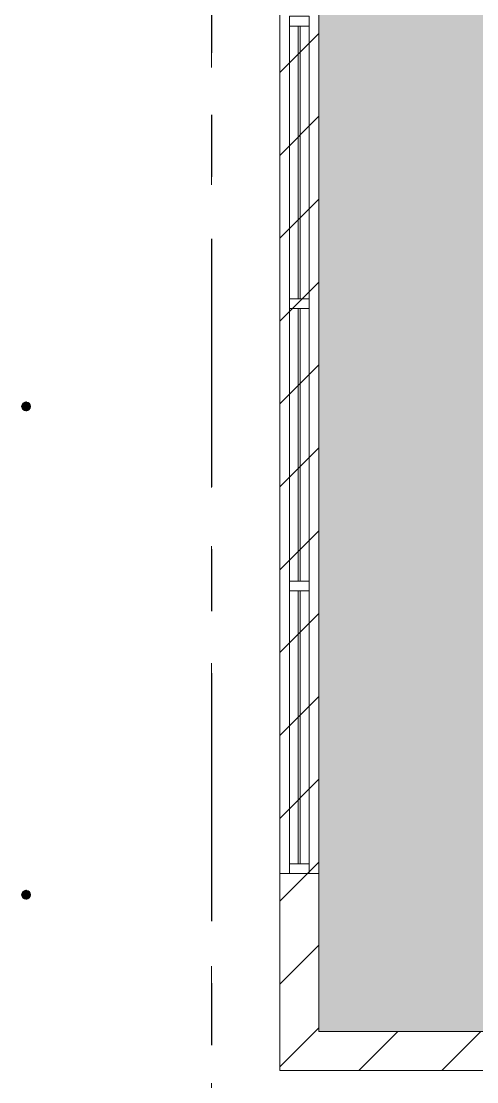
# Model space of a CAD drawing. Header units: millimetres. Extents: x -4000 to 187956, y -58990 to 162485.
# Drawn here: x 49525 to 51860, y 25743 to 31172 of the extents above; entities that cross this region are included whole.
import ezdxf

# ---------------------------------------------------------------- set-up
doc = ezdxf.new("R2010")
doc.units = ezdxf.units.MM
for name, pattern in [('Dash 1_16_', [317.5, 158.75, -158.75]), ('Grid Line', [2222.5, 1270, -317.5, 317.5, -317.5]), ('Grid Line 12_5mm', [2150, 1250, -300, 300, -300])]:
    doc.linetypes.add(name, pattern=pattern)
for name, color, linetype, lineweight in [('A-FLOR', 192, 'Continuous', 13), ('A-FLOR-PATT', 8, 'Continuous', 13), ('A-GLAZ-CURT', 52, 'Continuous', 9), ('A-GLAZ-CWMG', 51, 'Continuous', 9), ('A-WALL', 113, 'Continuous', 13), ('A-WALL-PATT', 111, 'Continuous', 13), ('F-SPRN', 3, 'Continuous', 9), ('P-PIPE', 3, 'Continuous', 9), ('P-PIPE-CNTR', 3, 'Continuous', 9), ('S-GRID', 1, 'Continuous', 30)]:
    doc.layers.add(name, color=color, linetype=linetype, lineweight=lineweight)
pattern_1 = [(45, (0, 0), (-212.132, 212.132), [])]

# ---------------------------------------------------------------- blocks, each defined once
blk = doc.blocks.new('System Panel - System Panel1-380619-0_000')
at = {"layer": 'A-GLAZ-CURT', "color": 253}
for p, q in [((-698, 5), (698, 5)), ((698, -5), (-698, -5))]:
    blk.add_line(p, q, dxfattribs=at)
at = {"layer": 'A-GLAZ-CURT', "color": 254}
for p, q in [((698, 5), (-698, 5)), ((-698, -5), (-698, 5)), ((-698, 5), (-698, -5)), ((698, 5), (698, -5)), ((698, 5), (698, -5)), ((-698, -5), (698, -5))]:
    blk.add_line(p, q, dxfattribs=at)
blk = doc.blocks.new('Rectangular Mullion - 50 x 100-V716-0_000')
at = {"layer": 'A-GLAZ-CWMG', "color": 254}
for p, q in [((50999.3, 28255.2), (50900, 28255.2)), ((50900, 26859.2), (51000, 26859.2))]:
    blk.add_line(p, q, dxfattribs=at)
at = {"layer": 'A-GLAZ-CWMG', "color": 252}
for p, q in [((50900, 28255.2), (50999.3, 28255.2)), ((50900, 26859.2), (50900, 28255.2)), ((51000, 28255.2), (51000, 26859.2)), ((51000, 26859.2), (50900, 26859.2))]:
    blk.add_line(p, q, dxfattribs=at)
at = {"layer": 'A-GLAZ-CWMG', "color": 253}
for p, q in [((50900, 26859.2), (50900, 28255.2)), ((51000, 26859.2), (51000, 28255.2))]:
    blk.add_line(p, q, dxfattribs=at)
blk = doc.blocks.new('Rectangular Mullion - 50 x 100-V717-0_000')
at = {"layer": 'A-GLAZ-CWMG', "color": 254}
for p, q in [((51000, 29701.2), (50900, 29701.2)), ((50900, 28305.2), (51000, 28305.2))]:
    blk.add_line(p, q, dxfattribs=at)
at = {"layer": 'A-GLAZ-CWMG', "color": 252}
for p, q in [((50900, 29701.2), (51000, 29701.2)), ((50900, 28305.2), (50900, 29701.2)), ((51000, 29701.2), (51000, 28305.2)), ((51000, 28305.2), (50900, 28305.2))]:
    blk.add_line(p, q, dxfattribs=at)
at = {"layer": 'A-GLAZ-CWMG', "color": 253}
for p, q in [((50900, 28305.2), (50900, 29701.2)), ((51000, 28305.2), (51000, 29701.2))]:
    blk.add_line(p, q, dxfattribs=at)
blk = doc.blocks.new('Rectangular Mullion - 50 x 100-352780-0_000')
at = {"layer": 'A-GLAZ-CWMG', "color": 254}
for p, q in [((50945, 28255.2), (50900, 28255.2)), ((50900, 28255.2), (50945, 28255.2)), ((50900, 28255.2), (50900, 26859.2)), ((50945, 28255.2), (50955, 28255.2)), ((50999.3, 28255.2), (50955, 28255.2)), ((50955, 28255.2), (50999.3, 28255.2)), ((51000, 26859.2), (51000, 28255.2)), ((50945, 26859.2), (50900, 26859.2)), ((50900, 26859.2), (50945, 26859.2)), ((50955, 26859.2), (50945, 26859.2)), ((51000, 26859.2), (50955, 26859.2)), ((50955, 26859.2), (51000, 26859.2))]:
    blk.add_line(p, q, dxfattribs=at)
at = {"layer": 'A-GLAZ-CWMG', "color": 253}
for p, q in [((50900, 28255.2), (50900, 26859.2)), ((51000, 28255.2), (51000, 26859.2))]:
    blk.add_line(p, q, dxfattribs=at)
at = {"layer": 'A-GLAZ-CWMG', "color": 50}
for p, q in [((50955, 28255.2), (50945, 28255.2)), ((50945, 26859.2), (50955, 26859.2))]:
    blk.add_line(p, q, dxfattribs=at)
blk = doc.blocks.new('Rectangular Mullion - 50 x 100-V718-0_000')
at = {"layer": 'A-GLAZ-CWMG', "color": 254}
for p, q in [((50945, 29701.2), (50900, 29701.2)), ((50900, 29701.2), (50945, 29701.2)), ((50900, 29701.2), (50900, 28305.2)), ((50945, 29701.2), (50955, 29701.2)), ((51000, 29701.2), (50955, 29701.2)), ((50955, 29701.2), (51000, 29701.2)), ((51000, 28305.2), (51000, 29701.2)), ((50945, 28305.2), (50900, 28305.2)), ((50900, 28305.2), (50945, 28305.2)), ((50955, 28305.2), (50945, 28305.2)), ((51000, 28305.2), (50955, 28305.2)), ((50955, 28305.2), (51000, 28305.2))]:
    blk.add_line(p, q, dxfattribs=at)
at = {"layer": 'A-GLAZ-CWMG', "color": 253}
for p, q in [((50900, 29701.2), (50900, 28305.2)), ((51000, 29701.2), (51000, 28305.2))]:
    blk.add_line(p, q, dxfattribs=at)
at = {"layer": 'A-GLAZ-CWMG', "color": 50}
for p, q in [((50955, 29701.2), (50945, 29701.2)), ((50945, 28305.2), (50955, 28305.2))]:
    blk.add_line(p, q, dxfattribs=at)
blk = doc.blocks.new('Rectangular Mullion - 50 x 100-352785-0_000')
at = {"layer": 'A-GLAZ-CWMG', "color": 252}
for p, q in [((0, 50), (-50, 50)), ((-50, 50), (-50, -50)), ((0, -50), (0, 50)), ((-50, -50), (0, -50))]:
    blk.add_line(p, q, dxfattribs=at)
at = {"layer": 'A-GLAZ-CWMG', "color": 254}
for p, q in [((-50, 5), (-50, 50)), ((-50, -50), (-50, -5))]:
    blk.add_line(p, q, dxfattribs=at)
at = {"layer": 'A-GLAZ-CWMG', "color": 253}
for p, q in [((-50, 50), (0, 50)), ((0, 50), (0, -50)), ((0, -50), (-50, -50))]:
    blk.add_line(p, q, dxfattribs=at)
at = {"layer": 'A-GLAZ-CWMG', "color": 50}
blk.add_line((-50, -5), (-50, 5), dxfattribs=at)
blk = doc.blocks.new('Rectangular Mullion - 50 x 100-352781-0_000')
at = {"layer": 'A-GLAZ-CWMG', "color": 253}
for p, q in [((25, 50), (-25, 50)), ((-25, -50), (25, -50))]:
    blk.add_line(p, q, dxfattribs=at)
at = {"layer": 'A-GLAZ-CWMG', "color": 252}
for p, q in [((-25, 50), (25, 50)), ((-25, -50), (-25, 49.3)), ((25, 50), (25, -50)), ((25, -50), (-25, -50))]:
    blk.add_line(p, q, dxfattribs=at)
at = {"layer": 'A-GLAZ-CWMG', "color": 254}
for p, q in [((-25, 49.3), (-25, 5)), ((25, 5), (25, 50)), ((-25, -5), (-25, -50)), ((25, -50), (25, -5))]:
    blk.add_line(p, q, dxfattribs=at)
at = {"layer": 'A-GLAZ-CWMG', "color": 50}
for p, q in [((-25, 5), (-25, -5)), ((25, -5), (25, 5))]:
    blk.add_line(p, q, dxfattribs=at)
blk = doc.blocks.new('Rectangular Mullion - 50 x 100-V720-0_000')
at = {"layer": 'A-GLAZ-CWMG', "color": 253}
for p, q in [((25, 50), (-25, 50)), ((-25, -50), (25, -50))]:
    blk.add_line(p, q, dxfattribs=at)
at = {"layer": 'A-GLAZ-CWMG', "color": 254}
for p, q in [((-25, 50), (-25, 5)), ((25, 5), (25, 50)), ((-25, -5), (-25, -50)), ((25, -50), (25, -5))]:
    blk.add_line(p, q, dxfattribs=at)
at = {"layer": 'A-GLAZ-CWMG', "color": 252}
for p, q in [((-25, -50), (-25, 50)), ((-25, 50), (25, 50)), ((25, 50), (25, -50)), ((25, -50), (-25, -50))]:
    blk.add_line(p, q, dxfattribs=at)
at = {"layer": 'A-GLAZ-CWMG', "color": 50}
for p, q in [((-25, 5), (-25, -5)), ((25, -5), (25, 5))]:
    blk.add_line(p, q, dxfattribs=at)
blk = doc.blocks.new('CMF2_NHAXUONG_A_rvt-1-0_000')
at = {"layer": 'A-FLOR-PATT', "lineweight": 9}
h = blk.add_hatch(dxfattribs=at)
h.set_pattern_fill('FP_27', color=252, style=0, pattern_type=2)
h.set_pattern_definition([(0, (83000, 72469.74), (0, 100), []), (90, (83000, 72469.74), (-200, 200), [100, -700]), (90, (83400, 72569.74), (-200, 200), [100, -700])])
h.paths.add_polyline_path([(51050, 25999.7), (59350, 25999.7), (59350, 35449.7), (59950, 35449.7), (59950, 45449.7), (59350, 45449.7), (59350, 55449.7), (59950, 55449.7), (59950, 64899.7), (51650, 64899.7), (51650, 55449.7), (51050, 55449.7), (51050, 45449.6), (51650, 45449.6), (51650, 35449.6), (51050, 35449.6), (51050, 26448.8)])
h.paths.add_polyline_path([(114950, 25999.7), (114950, 35449.6), (114350, 35449.6), (114350, 45449.6), (114950, 45449.6), (114950, 55449.7), (114350, 55449.7), (114350, 64899.7), (106050, 64899.7), (106050, 55449.7), (106650, 55449.7), (106650, 45449.7), (106050, 45449.7), (106050, 35449.7), (106650, 35449.7), (106650, 25999.7), (111663.5, 25999.7)])
h.paths.add_polyline_path([(109849.8, 29724.6), (107849.8, 29724.6), (107849.8, 31724.6), (109849.8, 31724.6)])
h.paths.add_polyline_path([(56149.8, 29724.6), (56149.8, 31724.6), (58149.8, 31724.6), (58149.8, 29724.6), (57243.6, 29724.6)])
h.paths.add_polyline_path([(111149.8, 39449.6), (111149.8, 41449.6), (113149.8, 41449.6), (113149.8, 39449.6), (111663.5, 39449.6)])
h.paths.add_polyline_path([(52849.8, 39449.6), (52849.8, 41449.6), (54849.8, 41449.6), (54849.8, 39449.6)])
h.paths.add_polyline_path([(109849.8, 49836.2), (107849.8, 49836.2), (107849.8, 51836.2), (109849.8, 51836.2)])
h.paths.add_polyline_path([(57243.6, 49836.2), (56149.8, 49836.2), (56149.8, 51836.2), (58149.8, 51836.2), (58149.8, 49836.2)])
h.paths.add_polyline_path([(51050, 82900), (59350, 82900), (59350, 91449.6), (59950, 91449.6), (59950, 101449.7), (59350, 101449.7), (59350, 111449.7), (59950, 111449.7), (59950, 118899.7), (51650, 118899.7), (51650, 111449.6), (51050, 111449.6), (51050, 101449.7), (51650, 101449.7), (51650, 91449.6), (51050, 91449.6), (51050, 84850.6)])
h.paths.add_polyline_path([(106650, 82900), (114950, 82900), (114950, 91449.6), (114350, 91449.6), (114350, 101449.7), (114950, 101449.7), (114950, 111449.6), (114350, 111449.6), (114350, 118899.7), (106050, 118899.7), (106050, 111449.7), (106650, 111449.7), (106650, 101449.7), (106050, 101449.7), (106050, 91449.6), (106650, 91449.6), (106650, 89522.8)])
h.paths.add_polyline_path([(54850, 95449.6), (52850, 95449.6), (52850, 97449.6), (54850, 97449.6)])
h.paths.add_polyline_path([(111663.5, 95449.6), (111149.6, 95449.6), (111149.6, 97449.6), (113149.6, 97449.6), (113149.6, 95449.6)])
h.paths.add_polyline_path([(57243.6, 105449.7), (56149.6, 105449.7), (56149.6, 107449.7), (58149.6, 107449.7), (58149.6, 105449.7)])
h.paths.add_polyline_path([(109850, 105449.7), (107850, 105449.7), (107850, 107449.7), (109850, 107449.7)])
h.paths.add_polyline_path([(111663.5, 114174.6), (111149.6, 114174.6), (111149.6, 116174.6), (113149.6, 116174.6), (113149.6, 114174.6)])
h.paths.add_polyline_path([(52850, 114174.6), (52850, 116174.6), (54850, 116174.6), (54850, 114174.6)])
at = {"layer": 'A-WALL-PATT', "lineweight": 9}
h = blk.add_hatch(dxfattribs=at)
h.set_pattern_fill('FP_13', color=250, style=0, pattern_type=2)
h.set_pattern_definition(pattern_1)
h.paths.add_polyline_path([(51050, 25800), (51050, 34900), (50850, 34900), (50850, 25800)])
h = blk.add_hatch(dxfattribs=at)
h.set_pattern_fill('FP_13', color=250, style=0, pattern_type=2)
h.set_pattern_definition(pattern_1)
h.paths.add_polyline_path([(60150, 25800), (60150, 26000), (51050, 26000), (51050, 25800), (59511.1, 25800)])
at = {"layer": 'A-FLOR', "color": 71, "lineweight": 15}
blk.add_line((51050, 26809.2), (51050, 34089.2), dxfattribs=at)
at = {"layer": 'A-FLOR', "color": 81, "lineweight": 15}
for p, q in [((51050, 34089.2), (51050, 26809.2)), ((51050, 26000), (51050, 26809.2)), ((51859.8, 25999.7), (51050, 25999.7))]:
    blk.add_line(p, q, dxfattribs=at)
at = {"layer": 'A-FLOR', "color": 93, "lineweight": 15}
for p, q in [((51050, 26809.2), (51050, 26000)), ((51050, 25999.7), (51859.8, 25999.7))]:
    blk.add_line(p, q, dxfattribs=at)
at = {"layer": 'A-WALL', "color": 90, "lineweight": 15}
for p, q in [((50850, 34900), (50850, 25800)), ((51050, 26000), (51050, 34900)), ((59349.8, 26000), (51050, 26000)), ((50850, 25800), (51050, 25800)), ((51050, 25800), (60150, 25800))]:
    blk.add_line(p, q, dxfattribs=at)
at = {"layer": 'A-WALL', "color": 53, "lineweight": 15}
for p, q in [((50850, 34089.2), (50850, 26809.2)), ((51050, 26809.2), (51050, 34089.2)), ((51000, 26809.2), (50900, 26809.2)), ((51859.8, 25800), (59139.8, 25800))]:
    blk.add_line(p, q, dxfattribs=at)
at = {"layer": 'A-WALL', "color": 35, "lineweight": 15}
for p, q in [((50850, 26809.2), (50850, 34089.2)), ((50850, 34089.2), (50850, 26809.2)), ((51050, 26809.2), (51050, 34089.2)), ((51050, 34089.2), (51050, 26809.2)), ((50850, 26809.2), (50850, 25800)), ((50900, 26809.2), (50850, 26809.2)), ((50850, 26809.2), (51050, 26809.2)), ((51050, 26809.2), (51000, 26809.2)), ((51050, 26000), (51050, 26809.2)), ((51859.8, 26000), (51050, 26000)), ((51050, 25800), (50850, 25800)), ((51050, 25800), (51859.8, 25800))]:
    blk.add_line(p, q, dxfattribs=at)
at = {"layer": 'S-GRID', "linetype": 'Grid Line 12_5mm', "lineweight": 9}
blk.add_line((50500, 161185.2), (50500, -16487.4), dxfattribs=at)
at = {"layer": 'A-GLAZ-CURT', "color": 250, "lineweight": 9, "rotation": 89.99999999999993}
for p in [(50950, 30449.2), (50950, 29003.2), (50950, 27557.2)]:
    blk.add_blockref('System Panel - System Panel1-380619-0_000', p, dxfattribs=at)
at = {"layer": 'A-GLAZ-CWMG', "color": 250, "lineweight": 9, "extrusion": (0, 0, -1), "rotation": 90.00000000000007}
for name, p in [('Rectangular Mullion - 50 x 100-V720-0_000', (-50950, 31172.2)), ('Rectangular Mullion - 50 x 100-V720-0_000', (-50950, 29726.2)), ('Rectangular Mullion - 50 x 100-352781-0_000', (-50950, 28280.2))]:
    blk.add_blockref(name, p, dxfattribs=at)
at = {"layer": 'A-GLAZ-CWMG', "color": 250, "lineweight": 9}
for name, p in [('Rectangular Mullion - 50 x 100-V717-0_000', (0, 1446)), ('Rectangular Mullion - 50 x 100-V718-0_000', (0, 1446)), ('Rectangular Mullion - 50 x 100-V717-0_000', (0, 0)), ('Rectangular Mullion - 50 x 100-V718-0_000', (0, 0)), ('Rectangular Mullion - 50 x 100-V716-0_000', (0, 0)), ('Rectangular Mullion - 50 x 100-352780-0_000', (0, 0))]:
    blk.add_blockref(name, p, dxfattribs=at)
at = {"layer": 'A-GLAZ-CWMG', "color": 250, "lineweight": 9, "rotation": 269.9999999999999}
blk.add_blockref('Rectangular Mullion - 50 x 100-352785-0_000', (50950, 26809.2), dxfattribs=at)
blk = doc.blocks.new('Sprinkler_Up - DN20-V565-0_000')
at = {"layer": 'F-SPRN', "transparency": 33554534}
for points in [[(-13.5, 0), (-3.9, 0.7), (-1.7, 2.9), (-1.2, 3.5), (-0.6, 4), (0.6, 4), (1.2, 3.5), (1.7, 2.9), (4.6, 0), (22.2, 0), (18, 13.1), (6.9, 21.2), (-6.9, 21.2), (-18, 13.1), (-22.2, 0)], [(0, -21.2), (6.9, -21.2), (18, -13.1), (22.2, 0), (3.9, -0.7), (1.7, -2.9), (1.2, -3.5), (0.6, -4), (-0.6, -4), (-1.2, -3.5), (-1.7, -2.9), (-4.6, 0), (-22.2, 0), (-18, -13.1), (-6.9, -21.2)], [(0, -16.7), (4.3, -16.1), (11.8, -11.8), (16.1, -4.3), (16.1, 4.3), (11.8, 11.8), (8.3, 14.4), (0, 16.7), (-4.3, 16.1), (-11.8, 11.8), (-16.1, 4.3), (-16.1, -4.3), (-11.8, -11.8), (-8.3, -14.4)], [(0, -15.6), (7.8, -13.5), (13.5, -7.8), (15.1, -4), (15.1, 4), (13.5, 7.8), (7.8, 13.5), (0, 15.6), (-7.8, 13.5), (-11, 11), (-15.1, 4), (-15.1, -4), (-11, -11), (-7.8, -13.5)], [(-10.9, -5.5), (-10.9, 5.4), (-14.5, 5.4), (-14.5, -5.5)], [(-7.7, -5.5), (-7.7, 5.4), (-10.9, 5.4), (-10.9, -5.5)], [(0, -5.5), (0, 5.4), (-7.7, 5.4), (-7.7, -5.5)], [(0, 0), (5.7, 0), (2.9, 4.9), (-2.9, 4.9), (-5.7, 0)], [(2.9, -4.9), (5.7, 0), (-5.7, 0), (-2.9, -4.9)], [(-4.6, 0), (4.6, 0), (0, 4.6)], [(0, -4.6), (4.6, 0), (-4.6, 0)], [(0, -2.6), (1.3, 0), (-1.8, 0)], [(-1.3, 0), (1.8, 0), (0, 2.6)], [(7.7, -5.5), (7.7, 5.4), (0, 5.4), (0, -5.5)], [(10.9, -5.5), (10.9, 5.4), (7.7, 5.4), (7.7, -5.5)], [(14.5, -5.5), (14.5, 5.4), (10.9, 5.4), (10.9, -5.5)]]:
    blk.add_hatch(color=1, dxfattribs=at).paths.add_polyline_path(points)
at = {"layer": 'F-SPRN', "color": 1}
for p, q in [((-11.5, 5.4), (-14.5, 5.4)), ((-14.5, 5.4), (-11.3, 5.4)), ((-14.5, 5.4), (-14.5, 3.7)), ((-14.5, 3.3), (-14.5, 0)), ((-11.5, 5.4), (-11.5, 4)), ((-10.9, 1.9), (-10.9, 3.6)), ((-10.8, 5.4), (-8, 5.4)), ((-8.1, 5.4), (-10.8, 5.4)), ((-8.1, 5.4), (-8.1, 2.8)), ((-8.1, 2.5), (-8.1, 0.7)), ((-7.7, 4.8), (-7.7, 2.7)), ((-7.7, 4.8), (-7.7, 2.7)), ((-7.7, 2.1), (-7.7, 0.5)), ((-7.7, 2.1), (-7.7, 0.5)), ((-6.7, 5.4), (-4.7, 5.4)), ((-5.8, 3.8), (-5.8, 2.2)), ((-2.1, 0), (-2.1, 0)), ((-2.1, 0), (-2.1, -0.1)), ((-1.9, 0.8), (-2, 0.7)), ((-2, 0.7), (-2, 0.6)), ((-2, 0.5), (-2, 0.4)), ((-1.9, 0.8), (-1.9, 0.8)), ((-1.1, 1.8), (-1.2, 1.7)), ((-1.2, 1.7), (-1.2, 1.7)), ((-1, 1.8), (-1.1, 1.8)), ((-0.9, 1.9), (-1, 1.8)), ((-0.7, 2), (-0.8, 1.9)), ((-0.6, 2), (-0.7, 2)), ((-0.6, 2), (-0.6, 2)), ((-0.5, 2), (-0.6, 2)), ((-0.4, 2), (-0.5, 2)), ((-0.3, 2.1), (-0.4, 2)), ((-0.2, 2.1), (-0.3, 2.1)), ((0, 2.1), (-0.1, 2.1)), ((0.1, 2.1), (0, 2.1)), ((0.2, 2.1), (0.1, 2.1)), ((0.3, 2.1), (0.2, 2.1)), ((0.5, 2), (0.4, 2)), ((0.8, 1.9), (0.7, 2)), ((0.8, 1.9), (0.8, 1.9)), ((1.2, 1.7), (1.1, 1.7)), ((1.6, 1.4), (1.5, 1.4)), ((1.9, 0.7), (1.9, 0.8)), ((2, 0.7), (1.9, 0.7)), ((2.1, 0.1), (2.1, 0.2)), ((2.1, 0), (2.1, 0.1)), ((2.1, 0), (2.1, 0)), ((4.7, 5.4), (6.5, 5.4)), ((7.7, 5.4), (10.8, 5.4)), ((7.7, 5.2), (7.7, 2.7)), ((7.7, 5.2), (7.7, 2.7)), ((7.7, 2.3), (7.7, 0.5)), ((7.7, 2.3), (7.7, 0.5)), ((10.8, 5.4), (8.1, 5.4)), ((8.1, 5.4), (8.1, 2.8)), ((8.1, 2.5), (8.1, 0.4)), ((10.9, 5.4), (14.5, 5.4)), ((10.9, 3.6), (10.9, 0.2)), ((14.5, 5.4), (11.5, 5.4)), ((11.5, 5.4), (11.5, 4)), ((11.5, 3), (11.5, 0.2)), ((14.5, 5.4), (14.5, -5.5)), ((-14.5, -1.3), (-14.5, -3.7)), ((-11.1, -5.5), (-14.5, -5.5)), ((-14.5, -5.5), (-11.5, -5.5)), ((-10.9, -2.6), (-10.9, -1.3)), ((-10.8, -5.5), (-8.1, -5.5)), ((-7.8, -5.5), (-10.8, -5.5)), ((-8.1, -4.2), (-8.1, -5.5)), ((-7.7, -2.7), (-7.7, -4)), ((-7.7, -2.7), (-7.7, -4)), ((-7, -5.5), (-5.8, -5.5)), ((-4.8, -5.5), (-7, -5.5)), ((-5.8, -2.3), (-5.8, -3.8)), ((-2.1, -0.1), (-2.1, -0.2)), ((0, -2.1), (0.1, -2.1)), ((7, -5.5), (4.8, -5.5)), ((5.8, -2.2), (5.8, -3.8)), ((5.8, -5.5), (7, -5.5)), ((7.7, -0.5), (7.7, -2.3)), ((7.7, -0.5), (7.7, -2.3)), ((7.7, -2.7), (7.7, -5.4)), ((7.7, -2.7), (7.7, -5.4)), ((10.8, -5.5), (7.7, -5.5)), ((8.1, -0.4), (8.1, -2.5)), ((8.1, -2.8), (8.1, -5.5)), ((8.1, -5.5), (10.8, -5.5)), ((10.9, -0.2), (10.9, -3.6)), ((14.5, -5.5), (10.9, -5.5)), ((11.5, -0.2), (11.5, -3)), ((11.5, -4), (11.5, -5.5)), ((11.5, -5.5), (14.5, -5.5))]:
    blk.add_line(p, q, dxfattribs=at)
at = {"layer": 'F-SPRN', "color": 1, "flags": 128}
for points in [[(-2, 0.4), (-2.1, 0.3), (-2.1, 0.2), (-2.1, 0.1), (-2.1, 0)], [(-2, 0.6), (-2, 0.5), (-2, 0.5)], [(-1.7, 1.1), (-1.8, 1.1), (-1.8, 1), (-1.9, 0.9), (-1.9, 0.8)], [(-1.5, 1.4), (-1.6, 1.3), (-1.6, 1.3), (-1.7, 1.2), (-1.7, 1.1)], [(-1.4, 1.5), (-1.5, 1.5), (-1.5, 1.4)], [(-1.2, 1.7), (-1.3, 1.6), (-1.4, 1.6), (-1.4, 1.5)], [(-0.8, 1.9), (-0.9, 1.9), (-0.9, 1.9)], [(-0.1, 2.1), (-0.1, 2.1), (-0.2, 2.1)], [(0.4, 2), (0.4, 2), (0.3, 2.1)], [(0.7, 2), (0.6, 2), (0.5, 2)], [(1, 1.8), (0.9, 1.9), (0.8, 1.9)], [(1.1, 1.7), (1.1, 1.8), (1, 1.8)], [(1.3, 1.6), (1.3, 1.7), (1.2, 1.7)], [(1.5, 1.4), (1.4, 1.5), (1.4, 1.5), (1.3, 1.6)], [(1.8, 1.1), (1.7, 1.2), (1.7, 1.2), (1.6, 1.3), (1.6, 1.4)], [(1.8, 1), (1.8, 1), (1.8, 1.1)], [(1.9, 0.8), (1.9, 0.9), (1.8, 1)], [(2.1, 0.2), (2.1, 0.2), (2.1, 0.3), (2, 0.4), (2, 0.5), (2, 0.6), (2, 0.7)], [(-2.1, -0.2), (-2.1, -0.2), (-2.1, -0.3)], [(-2.1, -0.3), (-2, -0.4), (-2, -0.5), (-2, -0.6), (-2, -0.7), (-1.9, -0.7), (-1.9, -0.8), (-1.9, -0.9), (-1.8, -1), (-1.8, -1), (-1.8, -1.1), (-1.7, -1.2), (-1.7, -1.2), (-1.6, -1.3), (-1.6, -1.4), (-1.5, -1.4), (-1.4, -1.5), (-1.4, -1.5), (-1.3, -1.6), (-1.3, -1.7), (-1.2, -1.7), (-1.1, -1.7), (-1.1, -1.8), (-1, -1.8), (-0.9, -1.9), (-0.8, -1.9), (-0.8, -1.9), (-0.7, -2), (-0.6, -2), (-0.5, -2), (-0.4, -2), (-0.4, -2), (-0.3, -2.1), (-0.2, -2.1), (-0.1, -2.1), (0, -2.1)], [(0.1, -2.1), (0.1, -2.1), (0.2, -2.1), (0.3, -2.1), (0.4, -2), (0.5, -2), (0.6, -2), (0.6, -2), (0.7, -2), (0.8, -1.9), (0.9, -1.9), (0.9, -1.9), (1, -1.8), (1.1, -1.8), (1.2, -1.7), (1.2, -1.7), (1.3, -1.6), (1.4, -1.6), (1.4, -1.5), (1.5, -1.5), (1.5, -1.4), (1.6, -1.3), (1.6, -1.3), (1.7, -1.2), (1.7, -1.1), (1.8, -1.1), (1.8, -1), (1.9, -0.9), (1.9, -0.8), (1.9, -0.8), (2, -0.7), (2, -0.6), (2, -0.5), (2, -0.5), (2, -0.4), (2.1, -0.3), (2.1, -0.2), (2.1, -0.1), (2.1, 0)]]:
    blk.add_lwpolyline(points, dxfattribs=at)
at = {"layer": 'F-SPRN', "color": 1}
for radius, start, end in [(22.2, 360, 180), (21.9, 165.6773, 179.2615), (21.9, 144.7698, 164.8151), (21.9, 126.6942, 143.2701), (16.7, 167.6802, 180), (16.7, 167.6802, 180), (16.7, 155.3879, 164.9693), (16.7, 155.3879, 164.9693), (15.6, 166.4265, 180), (15.6, 166.4265, 180), (15.6, 150.9409, 165), (15.6, 159.6139, 165), (16.7, 136.7213, 149.931), (16.7, 136.7213, 149.931), (15.6, 150.9409, 156.3845), (15.6, 138.4214, 150), (15.6, 138.4214, 150), (21.9, 108.2621, 125.7507), (16.7, 121.4181, 130.5751), (16.7, 121.4181, 130.5751), (15.6, 120.5262, 133.2078), (15.6, 120.5262, 133.2078), (16.7, 106.5995, 120), (16.7, 106.5995, 120), (15.6, 114.4363, 119.9813), (15.6, 114.4363, 119.9813), (21.9, 99.348, 107.901), (4.63, 155.7832, 180), (4.63, 155.7832, 180), (16.7, 96.4143, 105), (16.7, 96.4143, 105), (4.63, 109.0192, 138.2703), (4.63, 109.0192, 138.2703), (21.9, 90.145, 98.8503), (15.6, 95.5762, 100.6843), (15.6, 95.5762, 100.6843), (2.56, 109.0192, 168.8278), (2.56, 109.0192, 168.8278), (2.04, 109.0192, 180), (16.7, 83.0684, 90), (16.7, 83.0684, 90), (4.63, 17.9592, 90), (4.63, 17.9592, 90), (3.81, 57.0577, 90), (2.56, 14.5599, 90), (2.56, 14.5599, 90), (2.04, 10.4703, 90), (21.9, 72.5583, 89.4624), (15.6, 75.573, 80.5892), (15.6, 75.573, 80.5892), (3.81, 16.1605, 43.8358), (15.6, 67.5614, 74.5481), (15.6, 67.5614, 74.5481), (16.7, 60, 75), (16.7, 60, 75), (15.6, 60.0187, 65.5637), (15.6, 60.0187, 65.5637), (21.9, 54.2493, 71.7379), (15.6, 46.7922, 60), (15.6, 46.7922, 60), (16.7, 49.4249, 58.5819), (16.7, 49.4249, 58.5819), (15.6, 30, 41.5786), (15.6, 30, 41.5786), (16.7, 30, 43.2787), (16.7, 30, 43.2787), (21.9, 36.7299, 53.3058), (15.6, 23.6155, 29.5646), (15.6, 15, 29.5646), (15.6, 15, 20.3861), (16.7, 15, 24.6121), (16.7, 15, 24.6121), (15.6, 360, 13.6618), (15.6, 0, 13.6618), (16.7, 360, 12.3198), (16.7, 0, 12.3198), (21.9, 15.1849, 35.2302), (21.9, 0.7385, 14.3227), (22.2, 180, 360), (21.9, 180.7385, 194.3227), (21.9, 195.1849, 215.2302), (21.9, 216.7299, 233.3058), (16.7, 180, 192.3198), (16.7, 180, 192.3198), (16.7, 195.0307, 204.6121), (16.7, 195.0307, 204.6121), (15.6, 181.9082, 193.6618), (15.6, 181.9082, 193.6618), (15.6, 197.3339, 209.5646), (15.6, 197.3339, 209.5646), (16.7, 210.069, 223.2787), (16.7, 210.069, 223.2787), (15.6, 212.5472, 221.5786), (15.6, 212.5472, 221.5786), (21.9, 234.2493, 251.7379), (16.7, 229.4249, 238.5819), (16.7, 229.4249, 238.5819), (15.6, 233.795, 240), (15.6, 233.795, 240), (16.7, 240, 255), (16.7, 240, 255), (15.6, 240.0187, 254.5481), (15.6, 240.0187, 254.5481), (21.9, 252.5583, 269.4624), (4.63, 197.9592, 0), (4.63, 197.9592, 270), (15.6, 255, 267.64), (15.6, 255, 267.64), (3.81, 196.1605, 360), (2.56, 191.1677, 0), (2.56, 191.1677, 360), (2.04, 190.4703, 0), (16.7, 263.0684, 270), (16.7, 263.0684, 270), (4.63, 270, 360), (21.9, 270.145, 278.8503), (15.6, 275.5762, 280.6843), (15.6, 275.5762, 280.6843), (16.7, 276.4143, 285), (16.7, 276.4143, 285), (21.9, 279.348, 287.901), (16.7, 286.5995, 300), (16.7, 286.5995, 300), (15.6, 294.4363, 299.9813), (15.6, 294.4363, 299.9813), (21.9, 288.2621, 305.7507), (15.6, 300, 313.2078), (15.6, 300, 313.2078), (16.7, 301.4181, 310.5751), (16.7, 301.4181, 310.5751), (15.6, 318.4214, 330), (15.6, 318.4214, 330), (16.7, 316.7213, 330), (16.7, 316.7213, 330), (21.9, 306.6942, 323.2701), (15.6, 330.4354, 345), (15.6, 330.4354, 336.3845), (15.6, 339.6139, 345), (15.6, 346.3382, 360), (15.6, 346.3382, 360), (16.7, 335.3879, 345), (16.7, 335.3879, 345), (16.7, 347.6802, 360), (16.7, 347.6802, 360), (21.9, 324.7698, 344.8151), (21.9, 345.6773, 359.2615)]:
    blk.add_arc((0, 0), radius, start, end, dxfattribs=at)
blk = doc.blocks.new('Sprinkler_Up - DN20-V566-0_000')
at = {"layer": 'F-SPRN', "transparency": 33554534}
for points in [[(-13.5, 0), (-3.9, 0.7), (-1.7, 2.9), (-1.2, 3.5), (-0.6, 4), (0.6, 4), (1.2, 3.5), (1.7, 2.9), (4.6, 0), (22.2, 0), (18, 13.1), (6.9, 21.2), (-6.9, 21.2), (-18, 13.1), (-22.2, 0)], [(0, -21.2), (6.9, -21.2), (18, -13.1), (22.2, 0), (3.9, -0.7), (1.7, -2.9), (1.2, -3.5), (0.6, -4), (-0.6, -4), (-1.2, -3.5), (-1.7, -2.9), (-4.6, 0), (-22.2, 0), (-18, -13.1), (-6.9, -21.2)], [(0, -16.7), (4.3, -16.1), (11.8, -11.8), (16.1, -4.3), (16.1, 4.3), (11.8, 11.8), (8.3, 14.4), (0, 16.7), (-4.3, 16.1), (-11.8, 11.8), (-16.1, 4.3), (-16.1, -4.3), (-11.8, -11.8), (-8.3, -14.4)], [(0, -15.6), (7.8, -13.5), (13.5, -7.8), (15.1, -4), (15.1, 4), (13.5, 7.8), (7.8, 13.5), (0, 15.6), (-7.8, 13.5), (-11, 11), (-15.1, 4), (-15.1, -4), (-11, -11), (-7.8, -13.5)], [(-10.9, -5.5), (-10.9, 5.4), (-14.5, 5.4), (-14.5, -5.5)], [(-7.7, -5.5), (-7.7, 5.4), (-10.9, 5.4), (-10.9, -5.5)], [(0, -5.5), (0, 5.4), (-7.7, 5.4), (-7.7, -5.5)], [(0, 0), (5.7, 0), (2.9, 4.9), (-2.9, 4.9), (-5.7, 0)], [(2.9, -4.9), (5.7, 0), (-5.7, 0), (-2.9, -4.9)], [(-4.6, 0), (4.6, 0), (0, 4.6)], [(0, -4.6), (4.6, 0), (-4.6, 0)], [(0, -2.6), (1.3, 0), (-1.8, 0)], [(-1.3, 0), (1.8, 0), (0, 2.6)], [(7.7, -5.5), (7.7, 5.4), (0, 5.4), (0, -5.5)], [(10.9, -5.5), (10.9, 5.4), (7.7, 5.4), (7.7, -5.5)], [(14.5, -5.5), (14.5, 5.4), (10.9, 5.4), (10.9, -5.5)]]:
    blk.add_hatch(color=1, dxfattribs=at).paths.add_polyline_path(points)
at = {"layer": 'F-SPRN', "color": 1}
for p, q in [((-11.5, 5.4), (-14.5, 5.4)), ((-14.5, 5.4), (-11.3, 5.4)), ((-14.5, 5.4), (-14.5, 3.7)), ((-14.5, 3.3), (-14.5, 0)), ((-11.5, 5.4), (-11.5, 4)), ((-10.9, 1.9), (-10.9, 3.6)), ((-10.8, 5.4), (-8, 5.4)), ((-8.1, 5.4), (-10.8, 5.4)), ((-8.1, 5.4), (-8.1, 2.8)), ((-8.1, 2.5), (-8.1, 0.7)), ((-7.7, 4.8), (-7.7, 2.7)), ((-7.7, 4.8), (-7.7, 2.7)), ((-7.7, 2.1), (-7.7, 0.5)), ((-7.7, 2.1), (-7.7, 0.5)), ((-6.7, 5.4), (-4.7, 5.4)), ((-5.8, 3.8), (-5.8, 2.2)), ((-2.1, 0.1), (-2.1, 0)), ((-2.1, 0), (-2.1, 0)), ((-2.1, 0), (-2.1, -0.1)), ((-1.8, 1), (-1.9, 0.9)), ((-1.8, 1.1), (-1.8, 1)), ((-0.9, 1.9), (-1, 1.8)), ((-0.6, 2), (-0.6, 2)), ((-0.5, 2), (-0.6, 2)), ((0, 2.1), (-0.1, 2.1)), ((1.6, 1.4), (1.5, 1.4)), ((1.8, 1.1), (1.7, 1.2)), ((1.7, 1.2), (1.7, 1.2)), ((1.9, 0.9), (1.8, 1)), ((1.9, 0.8), (1.9, 0.9)), ((2.1, 0.3), (2, 0.4)), ((2.1, 0.2), (2.1, 0.3)), ((2.1, 0), (2.1, 0.1)), ((2.1, 0), (2.1, 0)), ((4.7, 5.4), (6.5, 5.4)), ((7.7, 5.4), (10.8, 5.4)), ((7.7, 5.2), (7.7, 2.7)), ((7.7, 5.2), (7.7, 2.7)), ((7.7, 2.3), (7.7, 0.5)), ((7.7, 2.3), (7.7, 0.5)), ((10.8, 5.4), (8.1, 5.4)), ((8.1, 5.4), (8.1, 2.8)), ((8.1, 2.5), (8.1, 0.4)), ((10.9, 5.4), (14.5, 5.4)), ((10.9, 3.6), (10.9, 0.2)), ((14.5, 5.4), (11.5, 5.4)), ((11.5, 5.4), (11.5, 4)), ((11.5, 3), (11.5, 0.2)), ((14.5, 5.4), (14.5, -5.5)), ((-14.5, -1.3), (-14.5, -3.7)), ((-11.1, -5.5), (-14.5, -5.5)), ((-14.5, -5.5), (-11.5, -5.5)), ((-10.9, -2.6), (-10.9, -1.3)), ((-10.8, -5.5), (-8.1, -5.5)), ((-7.8, -5.5), (-10.8, -5.5)), ((-8.1, -4.2), (-8.1, -5.5)), ((-7.7, -2.7), (-7.7, -4)), ((-7.7, -2.7), (-7.7, -4)), ((-7, -5.5), (-5.8, -5.5)), ((-4.8, -5.5), (-7, -5.5)), ((-5.8, -2.3), (-5.8, -3.8)), ((-2.1, -0.1), (-2.1, -0.2)), ((0, -2.1), (0.1, -2.1)), ((7, -5.5), (4.8, -5.5)), ((5.8, -2.2), (5.8, -3.8)), ((5.8, -5.5), (7, -5.5)), ((7.7, -0.5), (7.7, -2.3)), ((7.7, -0.5), (7.7, -2.3)), ((7.7, -2.7), (7.7, -5.4)), ((7.7, -2.7), (7.7, -5.4)), ((10.8, -5.5), (7.7, -5.5)), ((8.1, -0.4), (8.1, -2.5)), ((8.1, -2.8), (8.1, -5.5)), ((8.1, -5.5), (10.8, -5.5)), ((10.9, -0.2), (10.9, -3.6)), ((14.5, -5.5), (10.9, -5.5)), ((11.5, -0.2), (11.5, -3)), ((11.5, -4), (11.5, -5.5)), ((11.5, -5.5), (14.5, -5.5))]:
    blk.add_line(p, q, dxfattribs=at)
at = {"layer": 'F-SPRN', "color": 1, "flags": 128}
for points in [[(-2, 0.4), (-2.1, 0.3), (-2.1, 0.2), (-2.1, 0.1)], [(-1.9, 0.9), (-1.9, 0.8), (-1.9, 0.8), (-2, 0.7)], [(-2, 0.7), (-2, 0.6), (-2, 0.5)], [(-2, 0.5), (-2, 0.5), (-2, 0.4)], [(-1.4, 1.5), (-1.5, 1.5), (-1.5, 1.4), (-1.6, 1.3), (-1.6, 1.3), (-1.7, 1.2), (-1.7, 1.1), (-1.8, 1.1)], [(-1, 1.8), (-1.1, 1.8), (-1.2, 1.7), (-1.2, 1.7), (-1.3, 1.6), (-1.4, 1.6), (-1.4, 1.5)], [(-0.6, 2), (-0.7, 2), (-0.8, 1.9), (-0.9, 1.9), (-0.9, 1.9)], [(-0.2, 2.1), (-0.3, 2.1), (-0.4, 2), (-0.5, 2)], [(-0.1, 2.1), (-0.1, 2.1), (-0.2, 2.1)], [(1.3, 1.7), (1.2, 1.7), (1.1, 1.7), (1.1, 1.8), (1, 1.8), (0.9, 1.9), (0.8, 1.9), (0.8, 1.9), (0.7, 2), (0.6, 2), (0.5, 2), (0.4, 2), (0.4, 2), (0.3, 2.1), (0.2, 2.1), (0.1, 2.1), (0, 2.1)], [(1.4, 1.5), (1.3, 1.6), (1.3, 1.7)], [(1.5, 1.4), (1.4, 1.5), (1.4, 1.5)], [(1.7, 1.2), (1.6, 1.3), (1.6, 1.4)], [(1.8, 1), (1.8, 1), (1.8, 1.1)], [(2, 0.4), (2, 0.5), (2, 0.6), (2, 0.7), (1.9, 0.7), (1.9, 0.8)], [(2.1, 0.1), (2.1, 0.2), (2.1, 0.2)], [(-2.1, -0.2), (-2.1, -0.2), (-2.1, -0.3)], [(-2.1, -0.3), (-2, -0.4), (-2, -0.5), (-2, -0.6), (-2, -0.7), (-1.9, -0.7), (-1.9, -0.8), (-1.9, -0.9), (-1.8, -1), (-1.8, -1), (-1.8, -1.1), (-1.7, -1.2), (-1.7, -1.2), (-1.6, -1.3), (-1.6, -1.4), (-1.5, -1.4), (-1.4, -1.5), (-1.4, -1.5), (-1.3, -1.6), (-1.3, -1.7), (-1.2, -1.7), (-1.1, -1.7), (-1.1, -1.8), (-1, -1.8), (-0.9, -1.9), (-0.8, -1.9), (-0.8, -1.9), (-0.7, -2), (-0.6, -2), (-0.5, -2), (-0.4, -2), (-0.4, -2), (-0.3, -2.1), (-0.2, -2.1), (-0.1, -2.1), (0, -2.1)], [(0.1, -2.1), (0.1, -2.1), (0.2, -2.1), (0.3, -2.1), (0.4, -2), (0.5, -2), (0.6, -2), (0.6, -2), (0.7, -2), (0.8, -1.9), (0.9, -1.9), (0.9, -1.9), (1, -1.8), (1.1, -1.8), (1.2, -1.7), (1.2, -1.7), (1.3, -1.6), (1.4, -1.6), (1.4, -1.5), (1.5, -1.5), (1.5, -1.4), (1.6, -1.3), (1.6, -1.3), (1.7, -1.2), (1.7, -1.1), (1.8, -1.1), (1.8, -1), (1.9, -0.9), (1.9, -0.8), (1.9, -0.8), (2, -0.7), (2, -0.6), (2, -0.5), (2, -0.5), (2, -0.4), (2.1, -0.3), (2.1, -0.2), (2.1, -0.1), (2.1, 0)]]:
    blk.add_lwpolyline(points, dxfattribs=at)
at = {"layer": 'F-SPRN', "color": 1}
for radius, start, end in [(22.2, 360, 180), (21.9, 165.6773, 179.2615), (21.9, 144.7698, 164.8151), (21.9, 126.6942, 143.2701), (16.7, 167.6802, 180), (16.7, 167.6802, 180), (16.7, 155.3879, 164.9693), (16.7, 155.3879, 164.9693), (15.6, 166.4265, 180), (15.6, 166.4265, 180), (15.6, 150.9409, 165), (15.6, 159.6139, 165), (16.7, 136.7213, 149.931), (16.7, 136.7213, 149.931), (15.6, 150.9409, 156.3845), (15.6, 138.4214, 150), (15.6, 138.4214, 150), (21.9, 108.2621, 125.7507), (16.7, 121.4181, 130.5751), (16.7, 121.4181, 130.5751), (15.6, 120.5262, 133.2078), (15.6, 120.5262, 133.2078), (16.7, 106.5995, 120), (16.7, 106.5995, 120), (15.6, 114.4363, 119.9813), (15.6, 114.4363, 119.9813), (21.9, 99.348, 107.901), (4.63, 155.7832, 180), (4.63, 155.7832, 180), (16.7, 96.4143, 105), (16.7, 96.4143, 105), (4.63, 109.0192, 138.2703), (4.63, 109.0192, 138.2703), (21.9, 90.145, 98.8503), (15.6, 95.5762, 100.6843), (15.6, 95.5762, 100.6843), (2.56, 109.0192, 168.8278), (2.56, 109.0192, 168.8278), (2.04, 109.0192, 180), (16.7, 83.0684, 90), (16.7, 83.0684, 90), (4.63, 17.9592, 90), (4.63, 17.9592, 90), (3.81, 57.0577, 90), (2.56, 14.5599, 90), (2.56, 14.5599, 90), (2.04, 10.4703, 90), (21.9, 72.5583, 89.4624), (15.6, 75.573, 80.5892), (15.6, 75.573, 80.5892), (3.81, 16.1605, 43.8358), (15.6, 67.5614, 74.5481), (15.6, 67.5614, 74.5481), (16.7, 60, 75), (16.7, 60, 75), (15.6, 60.0187, 65.5637), (15.6, 60.0187, 65.5637), (21.9, 54.2493, 71.7379), (15.6, 46.7922, 60), (15.6, 46.7922, 60), (16.7, 49.4249, 58.5819), (16.7, 49.4249, 58.5819), (15.6, 30, 41.5786), (15.6, 30, 41.5786), (16.7, 30, 43.2787), (16.7, 30, 43.2787), (21.9, 36.7299, 53.3058), (15.6, 23.6155, 29.5646), (15.6, 15, 29.5646), (15.6, 15, 20.3861), (16.7, 15, 24.6121), (16.7, 15, 24.6121), (15.6, 360, 13.6618), (15.6, 0, 13.6618), (16.7, 360, 12.3198), (16.7, 0, 12.3198), (21.9, 15.1849, 35.2302), (21.9, 0.7385, 14.3227), (22.2, 180, 360), (21.9, 180.7385, 194.3227), (21.9, 195.1849, 215.2302), (21.9, 216.7299, 233.3058), (16.7, 180, 192.3198), (16.7, 180, 192.3198), (16.7, 195.0307, 204.6121), (16.7, 195.0307, 204.6121), (15.6, 181.9082, 193.6618), (15.6, 181.9082, 193.6618), (15.6, 197.3339, 209.5646), (15.6, 197.3339, 209.5646), (16.7, 210.069, 223.2787), (16.7, 210.069, 223.2787), (15.6, 212.5472, 221.5786), (15.6, 212.5472, 221.5786), (21.9, 234.2493, 251.7379), (16.7, 229.4249, 238.5819), (16.7, 229.4249, 238.5819), (15.6, 233.795, 240), (15.6, 233.795, 240), (16.7, 240, 255), (16.7, 240, 255), (15.6, 240.0187, 254.5481), (15.6, 240.0187, 254.5481), (21.9, 252.5583, 269.4624), (4.63, 197.9592, 0), (4.63, 197.9592, 270), (15.6, 255, 267.64), (15.6, 255, 267.64), (3.81, 196.1605, 360), (2.56, 191.1677, 0), (2.56, 191.1677, 360), (2.04, 190.4703, 0), (16.7, 263.0684, 270), (16.7, 263.0684, 270), (4.63, 270, 360), (21.9, 270.145, 278.8503), (15.6, 275.5762, 280.6843), (15.6, 275.5762, 280.6843), (16.7, 276.4143, 285), (16.7, 276.4143, 285), (21.9, 279.348, 287.901), (16.7, 286.5995, 300), (16.7, 286.5995, 300), (15.6, 294.4363, 299.9813), (15.6, 294.4363, 299.9813), (21.9, 288.2621, 305.7507), (15.6, 300, 313.2078), (15.6, 300, 313.2078), (16.7, 301.4181, 310.5751), (16.7, 301.4181, 310.5751), (15.6, 318.4214, 330), (15.6, 318.4214, 330), (16.7, 316.7213, 330), (16.7, 316.7213, 330), (21.9, 306.6942, 323.2701), (15.6, 330.4354, 345), (15.6, 330.4354, 336.3845), (15.6, 339.6139, 345), (15.6, 346.3382, 360), (15.6, 346.3382, 360), (16.7, 335.3879, 345), (16.7, 335.3879, 345), (16.7, 347.6802, 360), (16.7, 347.6802, 360), (21.9, 324.7698, 344.8151), (21.9, 345.6773, 359.2615)]:
    blk.add_arc((0, 0), radius, start, end, dxfattribs=at)
blk = doc.blocks.new('Steel_Transition_Threaded_HoaPhat - Standard-V858-0_000')
at = {"layer": 'P-PIPE', "lineweight": 13, "transparency": 33554534}
h = blk.add_hatch(color=1, dxfattribs=at)
h.paths.add_polyline_path([(49550, 126427.6), (49555.8, 126428.4), (49561.3, 126430.6), (49565.9, 126434.2), (49569.5, 126438.8), (49571.7, 126444.3), (49572.5, 126450.1), (49571.7, 126455.9), (49569.5, 126461.3), (49565.9, 126466), (49561.3, 126469.6), (49555.8, 126471.8), (49550, 126472.6), (49544.2, 126471.8), (49538.8, 126469.6), (49534.1, 126466), (49530.5, 126461.3), (49528.3, 126455.9), (49527.5, 126450.1), (49528.3, 126444.3), (49530.5, 126438.8), (49534.1, 126434.2), (49538.8, 126430.6), (49544.2, 126428.4)])
h.paths.add_polyline_path([(49550, 126430), (49544.8, 126430.7), (49540, 126432.7), (49535.8, 126435.9), (49532.6, 126440), (49530.6, 126444.9), (49529.9, 126450.1), (49530.6, 126455.3), (49532.6, 126460.1), (49535.8, 126464.3), (49540, 126467.5), (49544.8, 126469.5), (49550, 126470.2), (49555.2, 126469.5), (49560.1, 126467.5), (49564.2, 126464.3), (49567.4, 126460.1), (49569.4, 126455.3), (49570.1, 126450.1), (49569.4, 126444.9), (49567.4, 126440), (49564.2, 126435.9), (49560.1, 126432.7), (49555.2, 126430.7)])
for points in [[(49529.9, 126450.1), (49533.6, 126450.1), (49535.8, 126458.3), (49541.8, 126464.3), (49550, 126466.5), (49558.2, 126464.3), (49564.2, 126458.3), (49566.4, 126450.1), (49570.1, 126450.1), (49569.4, 126455.3), (49567.4, 126460.1), (49564.2, 126464.3), (49560.1, 126467.5), (49555.2, 126469.5), (49550, 126470.2), (49544.8, 126469.5), (49540, 126467.5), (49535.8, 126464.3), (49532.6, 126460.1), (49530.6, 126455.3)], [(49550, 126431.6), (49554.8, 126432.2), (49559.3, 126434.1), (49563.1, 126437), (49566, 126440.8), (49567.9, 126445.3), (49568.5, 126450.1), (49567.9, 126454.9), (49566, 126459.3), (49563.1, 126463.2), (49559.3, 126466.1), (49554.8, 126468), (49550, 126468.6), (49545.2, 126468), (49540.8, 126466.1), (49536.9, 126463.2), (49534, 126459.3), (49532.1, 126454.9), (49531.5, 126450.1), (49532.1, 126445.3), (49534, 126440.8), (49536.9, 126437), (49540.8, 126434.1), (49545.2, 126432.2)], [(49550, 126430), (49555.2, 126430.7), (49560.1, 126432.7), (49564.2, 126435.9), (49567.4, 126440), (49569.4, 126444.9), (49570.1, 126450.1), (49566.4, 126450.1), (49564.2, 126441.9), (49558.2, 126435.9), (49550, 126433.7), (49541.8, 126435.9), (49535.8, 126441.9), (49533.6, 126450.1), (49529.9, 126450.1), (49530.6, 126444.9), (49532.6, 126440), (49535.8, 126435.9), (49540, 126432.7), (49544.8, 126430.7)]]:
    blk.add_hatch(color=1, dxfattribs=at).paths.add_polyline_path(points)
at = {"layer": 'P-PIPE', "color": 20, "lineweight": 13}
for radius, start, end in [(22.5, 0, 180), (22.5, 0, 180), (20.1, 166.0499, 180), (20.1, 150, 162.7449), (18.5, 166.5939, 180), (18.5, 166.5939, 180), (18.5, 157.6232, 165), (18.5, 157.6232, 165), (20.1, 128.8856, 148.1553), (18.5, 136.4297, 150), (18.5, 136.4297, 150), (16.4, 158.0319, 163.506), (16.4, 141.9681, 150), (18.5, 123.4976, 133.2041), (18.5, 123.4976, 133.2041), (20.1, 109.6859, 125.0043), (16.4, 121.0738, 126.4537), (18.5, 106.819, 120), (18.5, 106.819, 120), (16.4, 113.4045, 120), (16.4, 107.4657, 111.9681), (20.1, 100.9975, 105), (18.5, 91.4353, 103.2046), (18.5, 91.4353, 103.2046), (16.4, 96.2132, 104.6042), (20.1, 90.5246, 98.5089), (18.5, 78.0986, 90), (18.5, 78.0986, 90), (20.1, 75.0607, 87.9279), (16.4, 66.9681, 75), (18.5, 60, 75), (18.5, 60, 75), (20.1, 54.9957, 75), (18.5, 46.7959, 56.5024), (18.5, 46.7959, 56.5024), (20.1, 31.8447, 51.1144), (16.4, 30, 38.0319), (18.5, 30, 43.5703), (18.5, 30, 43.5703), (18.5, 15, 22.3768), (18.5, 15, 22.3768), (20.1, 17.2551, 30), (18.5, 0, 13.4061), (18.5, 0, 13.4061), (20.1, 0, 13.9501), (22.5, 180, 0), (22.5, 180, 0), (20.1, 180, 193.9501), (20.1, 197.2551, 210), (18.5, 180, 193.4061), (18.5, 180, 193.4061), (18.5, 195, 202.3768), (18.5, 195, 202.3768), (20.1, 211.8447, 231.1144), (16.4, 180.8106, 191.4533), (16.4, 168.5467, 175.1607), (18.5, 210, 223.5703), (18.5, 210, 223.5703), (16.4, 210.6635, 218.0319), (18.5, 226.7959, 236.5024), (18.5, 226.7959, 236.5024), (20.1, 234.9957, 255), (16.4, 230.4733, 236.6389), (18.5, 240, 255), (18.5, 240, 255), (16.4, 240, 246.5955), (16.4, 246.9681, 255), (20.1, 255.0607, 267.9279), (18.5, 258.0986, 270), (18.5, 258.0986, 270), (16.4, 264.1652, 268.506), (20.1, 270.5246, 278.5089), (18.5, 271.4353, 283.2046), (18.5, 271.4353, 283.2046), (16.4, 276.4537, 283.9063), (20.1, 280.9975, 285), (16.4, 287.4657, 291.9681), (18.5, 286.819, 300), (18.5, 286.819, 300), (16.4, 293.4045, 300), (20.1, 289.6859, 305.0043), (18.5, 303.4976, 313.2041), (18.5, 303.4976, 313.2041), (20.1, 308.8856, 328.1553), (18.5, 316.4297, 330), (18.5, 316.4297, 330), (16.4, 338.0319, 342.8691), (16.4, 0, 8.0319), (16.4, 351.9681, 0), (18.5, 337.6232, 345), (18.5, 337.6232, 345), (20.1, 330, 342.7449), (18.5, 346.5939, 0), (18.5, 346.5939, 0), (20.1, 346.0499, 0)]:
    blk.add_arc((49550, 126450.1), radius, start, end, dxfattribs=at)

msp = doc.modelspace()

# ---------------------------------------------------------------- block references
at = {"lineweight": 5}
msp.add_blockref('CMF2_NHAXUONG_A_rvt-1-0_000', (0, 0), dxfattribs=at)

# ---------------------------------------------------------------- next in the draw order: hatches: boundary and pattern name
at = {"layer": 'P-PIPE', "transparency": 33554534}
for points in [[(49541.7, 29185.6), (49542.8, 29187.6), (49541.7, 29191.7), (49542.8, 29195.9), (49545.8, 29199), (49557.2, 29204.3), (49558.4, 29208.4), (49557.2, 29212.6), (49555.9, 29214.3), (49550, 29216.8), (49541.7, 29214.6), (49535.5, 29208.4), (49533.3, 29200.1), (49535.5, 29191.7), (49538.2, 29188.3)], [(49550, 29183.4), (49558.4, 29185.6), (49561.8, 29188.3), (49566.1, 29195.8), (49566.1, 29204.4), (49561.8, 29211.9), (49558.4, 29214.6), (49550, 29216.8), (49545.7, 29216.2), (49538.2, 29211.9), (49533.9, 29204.4), (49533.9, 29195.8), (49538.2, 29188.3), (49541.7, 29185.6)], [(49541.7, 26685.6), (49542.8, 26687.6), (49541.7, 26691.7), (49542.8, 26695.9), (49545.8, 26699), (49557.2, 26704.3), (49558.4, 26708.4), (49557.2, 26712.6), (49555.9, 26714.3), (49550, 26716.8), (49541.7, 26714.6), (49535.5, 26708.4), (49533.3, 26700.1), (49535.5, 26691.7), (49538.2, 26688.3)], [(49550, 26683.4), (49558.4, 26685.6), (49561.8, 26688.3), (49566.1, 26695.8), (49566.1, 26704.4), (49561.8, 26711.9), (49558.4, 26714.6), (49550, 26716.8), (49545.7, 26716.2), (49538.2, 26711.9), (49533.9, 26704.4), (49533.9, 26695.8), (49538.2, 26688.3), (49541.7, 26685.6)]]:
    msp.add_hatch(color=1, dxfattribs=at).paths.add_polyline_path(points)

# ---------------------------------------------------------------- next in the draw order: linework, layer by layer
at = {"layer": 'P-PIPE', "color": 1}
for centre, radius, start, end in [((49550, 29208.4), 8.35, 69.0027, 79.2369), ((49550, 29208.4), 8.35, 46.6998, 60.5692), ((49550, 29208.4), 8.35, 20.1285, 29.0413), ((49550, 29208.4), 8.35, 8.0385, 17.9918), ((49550, 29200.1), 16.7, 46.0317, 51.8726), ((49550, 29200.1), 16.7, 32.3031, 45.2846), ((49550, 29200.1), 16.7, 170.1108, 177.203), ((49550, 29200.1), 16.7, 182.797, 189.8892), ((49550, 29200.1), 16.7, 190.2154, 195.2487), ((49550, 29200.1), 16.7, 157.579, 164.2722), ((49550, 29200.1), 16.7, 140.6908, 147.6969), ((49550, 29200.1), 16.7, 231.8726, 237.203), ((49550, 29191.7), 8.35, 172.0327, 181.5407), ((49550, 29191.7), 8.35, 199.9004, 209.0413), ((49550, 29191.7), 8.35, 131.0366, 150), ((49550, 29200.1), 16.7, 246.8976, 251.0986), ((49550, 29191.7), 8.35, 226.6998, 240.5692), ((49550, 29191.7), 8.35, 115.6806, 125.5287), ((49550, 29200.1), 16.7, 254.7154, 259.6727), ((49550, 29191.7), 8.35, 100.6842, 114.0387), ((49550, 29191.7), 8.35, 249.0027, 259.2369), ((49550, 29191.7), 8.35, 90, 100.6842), ((49550, 29200.1), 16.7, 266.0042, 273.5288), ((49550, 29208.4), 8.35, 270, 280.6842), ((49550, 29200.1), 16.7, 284.6882, 289.3082), ((49550, 29208.4), 8.35, 316.3183, 330), ((49550, 29200.1), 16.7, 308.1274, 313.9683), ((49550, 29200.1), 16.7, 314.7154, 320.6908), ((49550, 29200.1), 16.7, 25.0364, 31.0974), ((49550, 29200.1), 16.7, 328.9026, 336.686), ((49550, 29200.1), 16.7, 16.9375, 22.421), ((49550, 29200.1), 16.7, 4.3093, 9.8892), ((49550, 29200.1), 16.7, 350.1108, 355.6907), ((49550, 26708.4), 8.35, 69.0027, 79.2369), ((49550, 26708.4), 8.35, 46.6998, 60.5692), ((49550, 26700.1), 16.7, 46.0317, 51.8726), ((49550, 26700.1), 16.7, 170.1108, 177.203), ((49550, 26700.1), 16.7, 182.797, 189.8892), ((49550, 26700.1), 16.7, 190.2154, 195.2487), ((49550, 26700.1), 16.7, 157.579, 164.2722), ((49550, 26700.1), 16.7, 140.6908, 147.6969), ((49550, 26700.1), 16.7, 231.8726, 237.203), ((49550, 26691.7), 8.35, 172.0327, 181.5407), ((49550, 26691.7), 8.35, 199.9004, 209.0413), ((49550, 26691.7), 8.35, 131.0366, 150), ((49550, 26700.1), 16.7, 246.8976, 251.0986), ((49550, 26691.7), 8.35, 226.6998, 240.5692), ((49550, 26691.7), 8.35, 115.6806, 125.5287), ((49550, 26700.1), 16.7, 254.7154, 259.6727), ((49550, 26691.7), 8.35, 100.6842, 114.0387), ((49550, 26691.7), 8.35, 249.0027, 259.2369), ((49550, 26691.7), 8.35, 90, 100.6842), ((49550, 26700.1), 16.7, 266.0042, 273.5288), ((49550, 26708.4), 8.35, 270, 280.6842), ((49550, 26700.1), 16.7, 284.6882, 289.3082), ((49550, 26708.4), 8.35, 316.3183, 330), ((49550, 26708.4), 8.35, 20.1285, 29.0413), ((49550, 26708.4), 8.35, 8.0385, 17.9918), ((49550, 26700.1), 16.7, 308.1274, 313.9683), ((49550, 26700.1), 16.7, 32.3031, 45.2846), ((49550, 26700.1), 16.7, 314.7154, 320.6908), ((49550, 26700.1), 16.7, 25.0364, 31.0974), ((49550, 26700.1), 16.7, 328.9026, 336.686), ((49550, 26700.1), 16.7, 16.9375, 22.421), ((49550, 26700.1), 16.7, 4.3093, 9.8892), ((49550, 26700.1), 16.7, 350.1108, 355.6907)]:
    msp.add_arc(centre, radius, start, end, dxfattribs=at)
at = {"layer": 'P-PIPE-CNTR', "color": 1, "linetype": 'Dash 1_16_'}
for p, q in [((49550, 29222.6), (49550, 29225.1)), ((49550, 29221.2), (49550, 29222.6)), ((49550, 29218.6), (49550, 29220.2)), ((49550, 29216.8), (49550, 29218.6)), ((49550, 29213.6), (49550, 29215.2)), ((49550, 29209.8), (49550, 29212.6)), ((49525, 29200.1), (49527.5, 29200.1)), ((49527.8, 29200.1), (49531.5, 29200.1)), ((49536.5, 29200.1), (49542.3, 29200.1)), ((49545.4, 29200.1), (49547.6, 29200.1)), ((49548.7, 29200.1), (49550, 29200.1)), ((49550, 29205.5), (49550, 29209.1)), ((49550, 29202.6), (49550, 29204.3)), ((49550, 29200.1), (49550, 29202.1)), ((49550, 29198), (49550, 29200.1)), ((49550, 29200.1), (49551.3, 29200.1)), ((49550, 29195.9), (49550, 29197.5)), ((49550, 29191.1), (49550, 29194.6)), ((49550, 29188.1), (49550, 29190.4)), ((49550, 29185), (49550, 29186.5)), ((49550, 29181.6), (49550, 29183.4)), ((49550, 29180), (49550, 29181.6)), ((49550, 29177.6), (49550, 29178.9)), ((49550, 29175.1), (49550, 29177.6)), ((49551.8, 29200.1), (49554.6, 29200.1)), ((49555.7, 29200.1), (49563.5, 29200.1)), ((49566.4, 29200.1), (49567.9, 29200.1)), ((49568.5, 29200.1), (49572.2, 29200.1)), ((49572.5, 29200.1), (49575, 29200.1)), ((49550, 26722.6), (49550, 26725.1)), ((49550, 26721.2), (49550, 26722.6)), ((49550, 26718.6), (49550, 26720.2)), ((49550, 26716.8), (49550, 26718.6)), ((49550, 26713.6), (49550, 26715.2)), ((49525, 26700.1), (49527.5, 26700.1)), ((49527.8, 26700.1), (49531.5, 26700.1)), ((49536.5, 26700.1), (49542.3, 26700.1)), ((49545.4, 26700.1), (49547.6, 26700.1)), ((49548.7, 26700.1), (49550, 26700.1)), ((49550, 26709.8), (49550, 26712.6)), ((49550, 26705.5), (49550, 26709.1)), ((49550, 26702.6), (49550, 26704.3)), ((49550, 26700.1), (49550, 26702.1)), ((49550, 26698), (49550, 26700.1)), ((49550, 26700.1), (49551.3, 26700.1)), ((49550, 26695.9), (49550, 26697.5)), ((49550, 26691.1), (49550, 26694.6)), ((49550, 26688.1), (49550, 26690.4)), ((49550, 26685), (49550, 26686.5)), ((49550, 26681.6), (49550, 26683.4)), ((49550, 26680), (49550, 26681.6)), ((49550, 26677.6), (49550, 26678.9)), ((49550, 26675.1), (49550, 26677.6)), ((49551.8, 26700.1), (49554.6, 26700.1)), ((49555.7, 26700.1), (49563.5, 26700.1)), ((49566.4, 26700.1), (49567.9, 26700.1)), ((49568.5, 26700.1), (49572.2, 26700.1)), ((49572.5, 26700.1), (49575, 26700.1))]:
    msp.add_line(p, q, dxfattribs=at)
at = {"layer": 'S-GRID', "linetype": 'Grid Line'}
msp.add_line((50500, 161185.2), (50500, -16487.4), dxfattribs=at)

# ---------------------------------------------------------------- next in the draw order: block references
at = {"layer": 'F-SPRN', "color": 1}
for name, p in [('Sprinkler_Up - DN20-V565-0_000', (49550, 29200.1)), ('Sprinkler_Up - DN20-V566-0_000', (49550, 26700.1))]:
    msp.add_blockref(name, p, dxfattribs=at)
at = {"layer": 'P-PIPE', "color": 20, "lineweight": 13}
for p in [(0, -97250), (0, -99750)]:
    msp.add_blockref('Steel_Transition_Threaded_HoaPhat - Standard-V858-0_000', p, dxfattribs=at)

doc.saveas('drawing.dxf')
